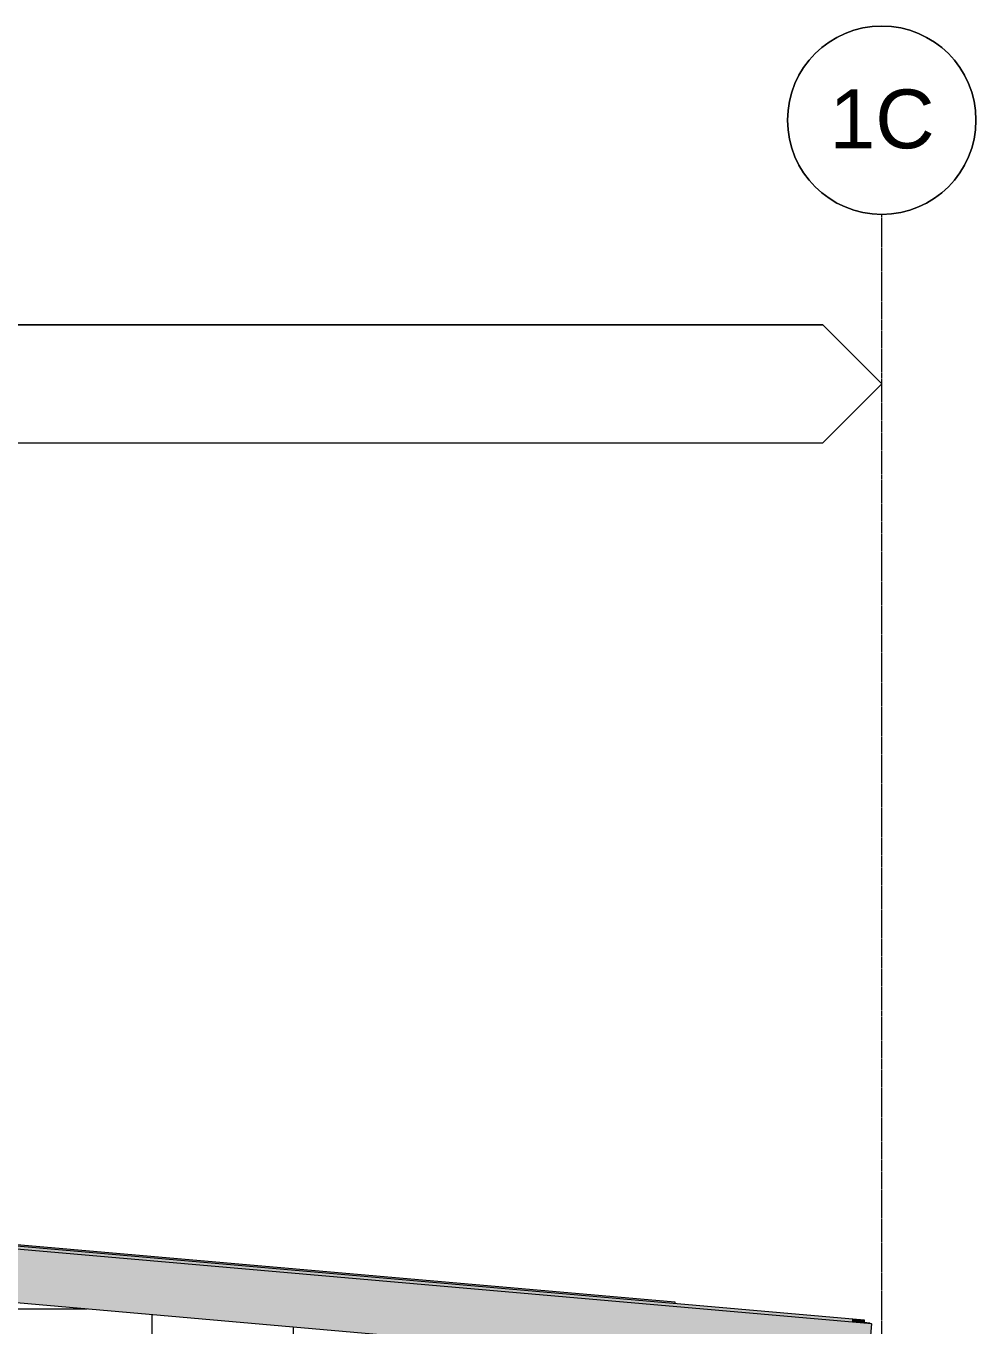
# Model space of a CAD drawing. Header units: millimetres. Extents: x -4612930 to -4329258, y -1064 to 30311.
# Drawn here: x -4353781 to -4345712, y 15860 to 26905 of the extents above; entities that cross this region are included whole.
import ezdxf

# ---------------------------------------------------------------- set-up
doc = ezdxf.new("R2010")
doc.units = ezdxf.units.MM
doc.linetypes.add('Grid Line', pattern=[21, 12, -3, 3, -3])
for name, color, linetype, lineweight in [('A-DETL-GENF', 92, 'Continuous', 5), ('A-ROOF', 132, 'Continuous', 5), ('A-WALL-PATT', 111, 'Continuous', 5), ('S-GRID', 1, 'Continuous', 5), ('S-GRID-IDEN', 1, 'Continuous', 5)]:
    doc.layers.add(name, color=color, linetype=linetype, lineweight=lineweight)
doc.styles.add('Arial', font='arial.ttf', dxfattribs={"height": 500})

# ---------------------------------------------------------------- blocks, each defined once
blk = doc.blocks.new('Roof Gutters3 - Roof Gutters-1885272-NORTH EAST')
at = {"layer": 'A-ROOF'}
for points in [[(4352555, 15424), (4352595, 15878), (4332681, 17620), (4332641, 17166), (4352522, 15426)], [(4352595, 15878), (4352581, 15884), (4352532, 15889), (4352532, 15884), (4351091, 16009), (4352472, 15889)]]:
    blk.add_hatch(color=256, dxfattribs=at).paths.add_polyline_path(points)
for p, q in [((4352595, 15878), (4332681, 17620)), ((4352555, 15424), (4332641, 17166)), ((4352581, 15884), (4352532, 15889)), ((4352595, 15878), (4352555, 15424)), ((4352581, 15884), (4352595, 15878))]:
    blk.add_line(p, q, dxfattribs=at)
blk = doc.blocks.new('Dimension - Grids _2D_ - 1-200-639481-NORTH EAST')
at = {"layer": 'A-DETL-GENF'}
for p, q in [((4332182, 24365), (4313182, 24365)), ((4313182, 24365), (4332182, 24365)), ((4332682, 23865), (4332182, 24365)), ((4332682, 23865), (4332182, 24365)), ((4332182, 23365), (4332682, 23865)), ((4332682, 23865), (4332182, 23365)), ((4313182, 23365), (4332182, 23365)), ((4313182, 23365), (4332182, 23365))]:
    blk.add_line(p, q, dxfattribs=at)
blk = doc.blocks.new('Grid - A1-203820-NORTH EAST')
at = {"layer": 'S-GRID-IDEN'}
blk.add_circle((4352682, 26105), 800, dxfattribs=at)
for start, end in [(0, 180), (180, 360)]:
    blk.add_arc((4352682, 26105), 800, start, end, dxfattribs=at)

msp = doc.modelspace()

# ---------------------------------------------------------------- hatches: boundary and pattern name
at = {"layer": 'A-ROOF'}
h = msp.add_hatch(color=256, dxfattribs=at)
h.paths.add_polyline_path([(-4386496, 15900), (-4386427, 15900), (-4386366, 15905), (-4386366, 15912), (-4376459, 16779), (-4376459, 16784), (-4376685, 16767), (-4386496, 15912)])
h.paths.add_polyline_path([(-4348270, 16052), (-4348270, 16066), (-4356666, 16798), (-4356665, 16793), (-4356622, 16789), (-4356622, 16783), (-4348284, 16053)])
h.paths.add_polyline_path([(-4356669, 16787), (-4356670, 16793), (-4356671, 16798), (-4356683, 16798), (-4356685, 16792), (-4356683, 16791), (-4356681, 16788), (-4356679, 16788)])
h.paths.add_polyline_path([(-4376184, 16802), (-4376181, 16804), (-4376185, 16810), (-4376184, 16803)])
h.paths.add_polyline_path([(-4376177, 16804), (-4366820, 17622), (-4366809, 17626), (-4366513, 17651), (-4366178, 17620), (-4366175, 17619), (-4357104, 16825), (-4357102, 16831), (-4357068, 16828), (-4357069, 16833), (-4366496, 17655), (-4369276, 17412), (-4376180, 16811), (-4376178, 16804)])
for points in [[(-4346758, 15892), (-4346758, 15920), (-4366513, 17648), (-4366512, 17620), (-4347182, 15929)], [(-4346662, 15884), (-4346662, 15912), (-4346758, 15920), (-4346758, 15893), (-4346722, 15890)]]:
    msp.add_hatch(color=256, dxfattribs=at).paths.add_polyline_path(points)
at = {"layer": 'A-WALL-PATT'}
h = msp.add_hatch(dxfattribs=at)
h.set_pattern_fill('FP_252', color=256, style=0, pattern_type=2)
h.set_pattern_definition([(90, (-4347911.6, 7600), (-6000, 4e-13), [1200, -1200]), (90, (-4346711.6, 7600), (-6000, 4e-13), [1200, -1200]), (90, (-4345511.6, 7600), (-6000, 4e-13), [1200, -1200]), (90, (-4346711.6, 8800), (-6000, 4e-13), [1200, -1200]), (90, (-4345511.6, 8800), (-6000, 4e-13), [1200, -1200]), (180, (-4346711.6, 8800), (-3e-13, -2400), [1200, -4800]), (180, (-4345511.6, 10000), (-3e-13, -2400), [1200, -4800]), (90, (-4345511.6, 7600), (-6000, 4e-13), [1200, -1200]), (90, (-4344311.6, 7600), (-6000, 4e-13), [1200, -1200]), (90, (-4343711.6, 7600), (-6000, 4e-13), [1200, -1200]), (90, (-4344311.6, 8800), (-6000, 4e-13), [1200, -1200]), (90, (-4343711.6, 8800), (-6000, 4e-13), [1200, -1200]), (180, (-4344311.6, 8800), (-3e-13, -2400), [1200, -4800]), (180, (-4343711.6, 10000), (-3e-13, -2400), [600, -5400]), (90, (-4348511.6, 7600), (-6000, 4e-13), [1200, -1200]), (90, (-4347911.6, 7600), (-6000, 4e-13), [1200, -1200]), (90, (-4348511.6, 8800), (-6000, 4e-13), [1200, -1200]), (90, (-4347911.6, 8800), (-6000, 4e-13), [1200, -1200]), (180, (-4348511.6, 8800), (-3e-13, -2400), [1200, -4800]), (180, (-4347911.6, 10000), (-3e-13, -2400), [600, -5400]), (90, (-4347911.6, 7600), (-6000, 4e-13), [1200, -1200]), (90, (-4349711.6, 7600), (-6000, 4e-13), [1200, -1200])])
h.paths.add_polyline_path([(-4384374, 7600), (-4349712, 7600), (-4349714, 15693), (-4366553, 17166), (-4366553, 17166), (-4366622, 17171), (-4384374, 15618), (-4384374, 7780)])
h.paths.add_polyline_path([(-4352857, 7650), (-4353857, 7650), (-4353888, 7655), (-4353915, 7669), (-4353938, 7691), (-4353952, 7719), (-4353957, 7750), (-4353957, 8750), (-4353952, 8781), (-4353938, 8809), (-4353915, 8831), (-4353888, 8845), (-4353857, 8850), (-4352857, 8850), (-4352826, 8845), (-4352798, 8831), (-4352776, 8809), (-4352762, 8781), (-4352757, 8750), (-4352757, 7750), (-4352762, 7719), (-4352776, 7691), (-4352798, 7669), (-4352826, 7655)])
h.paths.add_polyline_path([(-4361357, 7650), (-4362357, 7650), (-4362388, 7655), (-4362415, 7669), (-4362438, 7691), (-4362452, 7719), (-4362457, 7750), (-4362457, 8750), (-4362452, 8781), (-4362438, 8809), (-4362415, 8831), (-4362388, 8845), (-4362357, 8850), (-4361357, 8850), (-4361326, 8845), (-4361298, 8831), (-4361276, 8809), (-4361262, 8781), (-4361257, 8750), (-4361257, 7750), (-4361262, 7719), (-4361276, 7691), (-4361298, 7669), (-4361326, 7655)])

# ---------------------------------------------------------------- linework, layer by layer
at = {"layer": 'A-ROOF'}
for p, q in [((-4366207, 17622), (-4346662, 15912)), ((-4356667, 16798), (-4348270, 16066)), ((-4348270, 16066), (-4348270, 16053)), ((-4346758, 15892), (-4346758, 15920)), ((-4346662, 15912), (-4346662, 15883))]:
    msp.add_line(p, q, dxfattribs=at)
at = {"layer": 'S-GRID', "linetype": 'Grid Line'}
msp.add_line((-4346512, -610), (-4346512, 25305), dxfattribs=at)

# ---------------------------------------------------------------- block references
at = {"layer": 'A-DETL-GENF'}
msp.add_blockref('Dimension - Grids _2D_ - 1-200-639481-NORTH EAST', (-8679194, 0), dxfattribs=at)
at = {"layer": 'A-ROOF'}
msp.add_blockref('Roof Gutters3 - Roof Gutters-1885272-NORTH EAST', (-8699194, 0), dxfattribs=at)
at = {"layer": 'S-GRID-IDEN'}
msp.add_blockref('Grid - A1-203820-NORTH EAST', (-8699194, 0), dxfattribs=at)

# ---------------------------------------------------------------- texts
at = {"layer": 'S-GRID-IDEN', "insert": (-4346956, 26366), "char_height": 500, "width": 1074.26, "attachment_point": 1, "style": 'Arial'}
msp.add_mtext('1C', dxfattribs=at)

doc.saveas('drawing.dxf')
